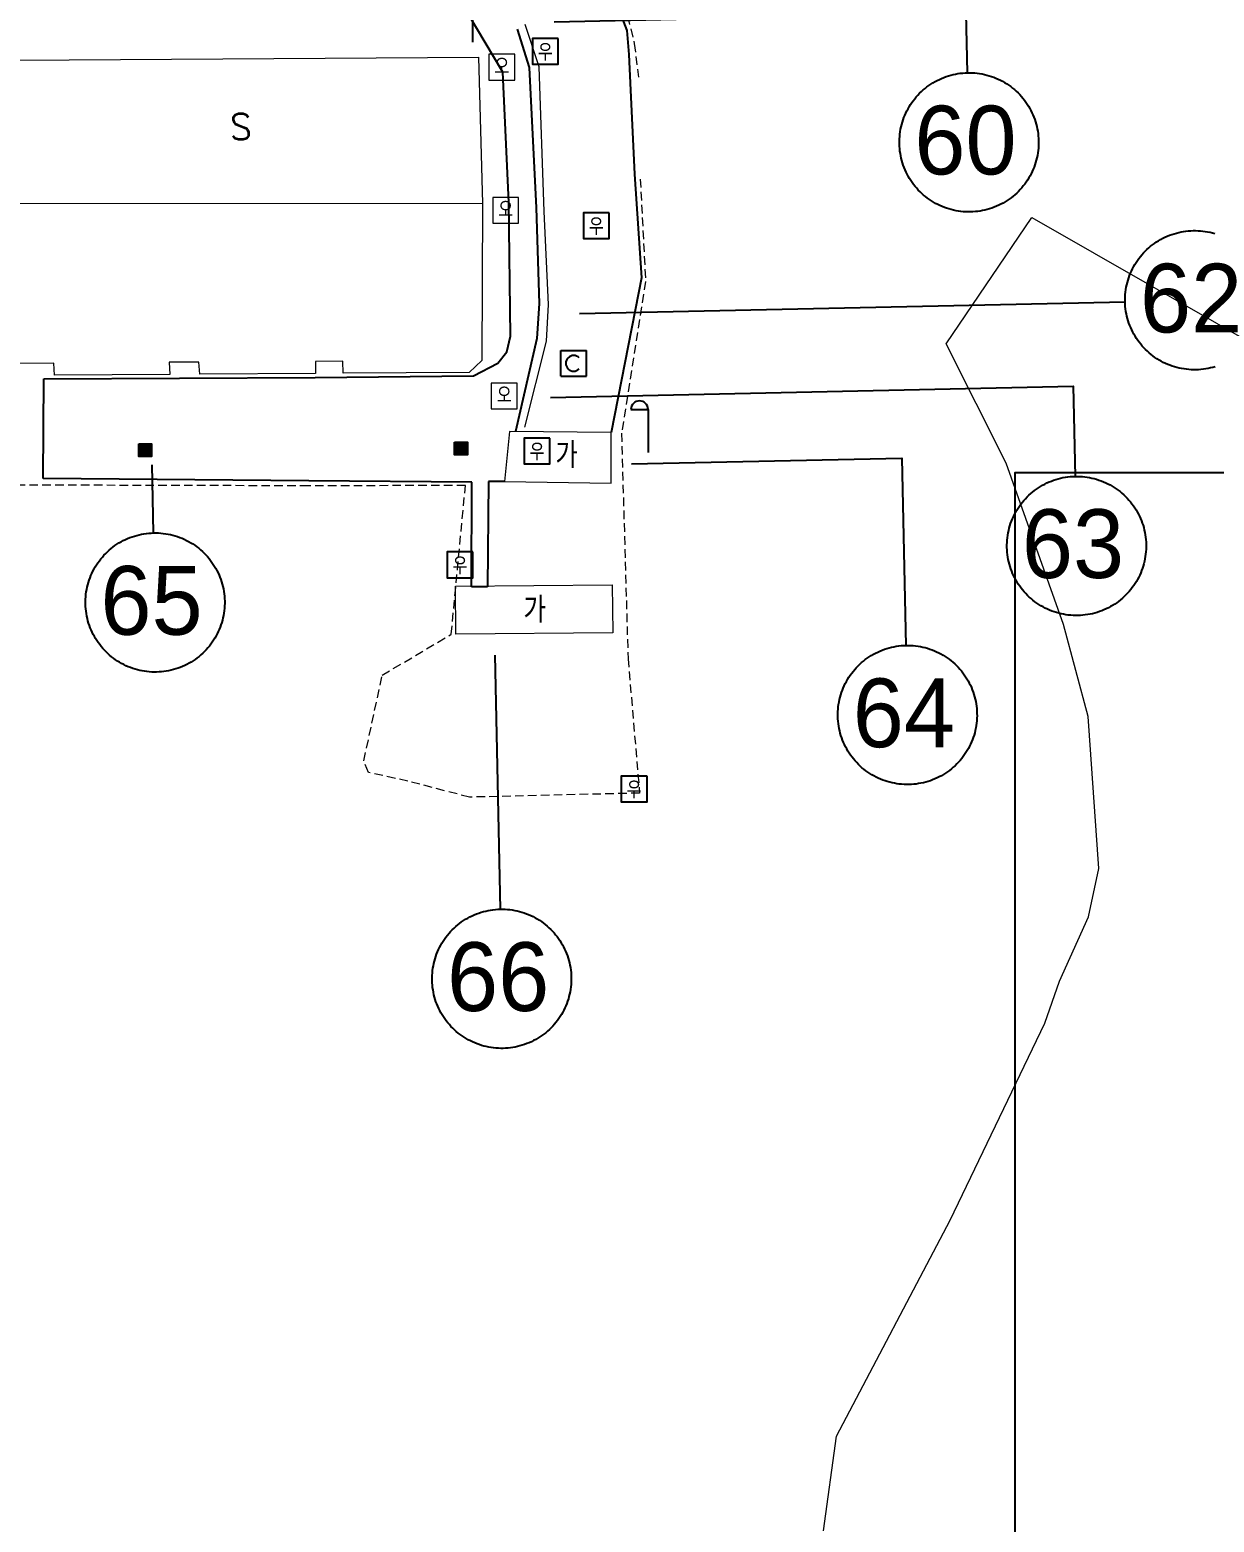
# Model space of a CAD drawing. Extents: x 296690 to 298491, y 586647 to 587790.
# Drawn here: x 296948.9 to 297017.8, y 587538.9 to 587625.7 of the extents above; entities that cross this region are included whole.
import ezdxf
from ezdxf.enums import TextEntityAlignment as Align

# ---------------------------------------------------------------- set-up
doc = ezdxf.new("R2010")
doc.units = 0
doc.header["$MEASUREMENT"] = 0
doc.linetypes.add('DASHED', pattern=[0.75, 0.5, -0.25])
for name, color, linetype in [('_0넘버링', 7, 'Continuous'), ('가로등', 7, 'Continuous'), ('도로_보도블럭', 202, 'Continuous'), ('도로_아스콘', 1, 'Continuous'), ('우수맨홀', 5, 'Continuous'), ('집수맨홀', 144, 'Continuous'), ('통신맨홀', 3, 'Continuous'), ('현황 텍스트', 7, 'Continuous')]:
    doc.layers.add(name, color=color, linetype=linetype)
for name, color, linetype, lineweight in [('건물', 7, 'Continuous', 20), ('밭', 3, 'Continuous', 18), ('스틸그레이팅', 140, 'Continuous', 18), ('오수맨홀', 1, 'Continuous', 18), ('휀스', 3, 'FENCELINE1', 18)]:
    doc.layers.add(name, color=color, linetype=linetype, lineweight=lineweight)
doc.styles.add('GHS', font='simplex.shx', dxfattribs={"bigfont": 'ngsw.shx'})
doc.styles.add('JKS_FONT', font='', dxfattribs={"height": 1.5})
doc.styles.get('JKS_FONT').set_extended_font_data('Expo M')
doc.linetypes.add('FENCELINE1', pattern='A,0.25,-0.1,[133,ltypeshp.shx,S=0.1,R=0,X=-0.1,Y=0],-0.1,1', length=1.45)

# ---------------------------------------------------------------- blocks, each defined once
blk = doc.blocks.new('우수맨홀')
at = {"layer": '우수맨홀', "linetype": 'Continuous'}
blk.add_lwpolyline([(0.75, 0.75), (-0.75, 0.75), (-0.75, -0.75), (0.75, -0.75), (0.75, 0.75)], dxfattribs=at)
at = {"layer": '우수맨홀', "linetype": 'Continuous', "style": 'GHS'}
blk.add_text('우', height=1, dxfattribs=at).set_placement((0.001, -0.024, -2.002), align=Align.MIDDLE)
blk = doc.blocks.new('통신맨홀')
at = {"layer": '통신맨홀', "linetype": 'Continuous'}
for points in [[(-0.75, 0.75), (0.75, 0.75)], [(-0.75, -0.75), (-0.75, 0.75)], [(0.75, -0.75), (0.75, 0.75)], [(-0.75, -0.75), (0.75, -0.75)]]:
    blk.add_lwpolyline(points, dxfattribs=at)
blk.add_arc((0, 0), 0.458, 45, 314, dxfattribs=at)
blk = doc.blocks.new('오수맨홀')
at = {"layer": '오수맨홀', "linetype": 'Continuous'}
blk.add_lwpolyline([(0.75, 0.75), (-0.75, 0.75), (-0.75, -0.75), (0.75, -0.75), (0.75, 0.75)], dxfattribs=at)
at = {"layer": '오수맨홀', "color": 1, "style": 'GHS'}
blk.add_text('오', height=1, dxfattribs=at).set_placement((0.001, 0.051, -2.002), align=Align.MIDDLE)
blk = doc.blocks.new('집수맨홀')
at = {"layer": '집수맨홀'}
blk.add_lwpolyline([(-0.368, 0.371), (0.382, 0.371), (0.382, -0.379), (-0.368, -0.379)], close=True, dxfattribs=at)
at = {"layer": '집수맨홀', "color": 251}
for points in [[(-0.368, 0.296), (0.382, 0.296)], [(-0.368, 0.221), (0.382, 0.221)], [(-0.368, 0.146), (0.382, 0.146)], [(-0.368, 0.071), (0.382, 0.071)], [(-0.368, -0.004), (0.382, -0.004)], [(-0.368, -0.079), (0.382, -0.079)], [(-0.368, -0.154), (0.382, -0.154)], [(-0.368, -0.229), (0.382, -0.229)], [(-0.368, -0.304), (0.382, -0.304)]]:
    blk.add_lwpolyline(points, dxfattribs=at)
blk = doc.blocks.new('가로등')
at = {"layer": '가로등'}
for points in [[(-1, 2.5), (0, 2.5)], [(0, 2.5), (0, 0)]]:
    blk.add_lwpolyline(points, dxfattribs=at)
blk.add_arc((-0.5, 2.5), 0.5, 0, 180, dxfattribs=at)

msp = doc.modelspace()

# ---------------------------------------------------------------- linework, layer by layer
msp.add_lwpolyline([(297006.225, 587324.974), (297006.225, 587599.974), (297456.225, 587599.974), (297456.225, 587324.974), (297006.225, 587324.974)])
at = {"layer": '_0넘버링', "linetype": 'Continuous'}
for p, q in [((296980.864, 587609.227), (297012.614, 587609.908)), ((296956.076, 587596.452), (296955.992, 587600.411)), ((296975.932, 587589.342), (296976.249, 587574.557))]:
    msp.add_line(p, q, dxfattribs=at)
for points in [[(297003.447, 587623.231), (297003.373, 587626.689), (296979.394, 587626.175)], [(296999.484, 587619.095), (296999.484, 587619.236), (296999.488, 587619.377), (296999.498, 587619.518), (296999.512, 587619.659), (296999.531, 587619.799), (296999.555, 587619.939), (296999.584, 587620.077), (296999.617, 587620.214), (296999.656, 587620.35), (296999.699, 587620.485), (296999.747, 587620.618), (296999.799, 587620.749), (296999.856, 587620.879), (296999.918, 587621.006), (296999.984, 587621.131), (297000.054, 587621.254), (297000.128, 587621.374), (297000.207, 587621.491), (297000.289, 587621.606), (297000.376, 587621.718), (297000.466, 587621.826), (297000.561, 587621.932), (297000.658, 587622.034), (297000.76, 587622.133), (297000.864, 587622.228), (297000.972, 587622.319), (297001.083, 587622.406), (297001.197, 587622.49), (297001.314, 587622.569), (297001.434, 587622.645), (297001.556, 587622.716), (297001.681, 587622.783), (297001.807, 587622.845), (297001.936, 587622.903), (297002.067, 587622.957), (297002.2, 587623.006), (297002.334, 587623.05), (297002.47, 587623.089), (297002.607, 587623.124), (297002.745, 587623.154), (297002.884, 587623.179), (297003.024, 587623.2), (297003.165, 587623.215), (297003.306, 587623.225), (297003.447, 587623.231), (297003.588, 587623.231), (297003.73, 587623.227), (297003.871, 587623.218), (297004.011, 587623.203), (297004.151, 587623.184), (297004.291, 587623.16), (297004.429, 587623.131), (297004.566, 587623.098), (297004.702, 587623.059), (297004.837, 587623.016), (297004.97, 587622.968), (297005.101, 587622.916), (297005.231, 587622.859), (297005.358, 587622.798), (297005.483, 587622.732), (297005.606, 587622.661), (297005.726, 587622.587), (297005.844, 587622.508), (297005.958, 587622.426), (297006.07, 587622.339), (297006.179, 587622.249), (297006.284, 587622.155), (297006.386, 587622.057), (297006.485, 587621.956), (297006.58, 587621.851), (297006.671, 587621.743), (297006.759, 587621.632), (297006.842, 587621.518), (297006.922, 587621.401), (297006.997, 587621.281), (297007.068, 587621.159), (297007.135, 587621.035), (297007.198, 587620.908), (297007.256, 587620.779), (297007.309, 587620.648), (297007.358, 587620.515), (297007.402, 587620.381), (297007.442, 587620.245), (297007.476, 587620.108), (297007.506, 587619.97), (297007.531, 587619.831), (297007.552, 587619.691), (297007.567, 587619.551), (297007.577, 587619.41), (297007.583, 587619.268), (297007.584, 587619.127), (297007.579, 587618.986), (297007.57, 587618.845), (297007.556, 587618.704), (297007.537, 587618.564), (297007.513, 587618.425), (297007.484, 587618.286), (297007.45, 587618.149), (297007.412, 587618.013), (297007.368, 587617.878), (297007.321, 587617.745), (297007.268, 587617.614), (297007.211, 587617.485), (297007.15, 587617.357), (297007.084, 587617.232), (297007.014, 587617.109), (297006.939, 587616.989), (297006.861, 587616.872), (297006.778, 587616.757), (297006.691, 587616.645), (297006.601, 587616.537), (297006.507, 587616.431), (297006.409, 587616.329), (297006.308, 587616.23), (297006.203, 587616.135), (297006.095, 587616.044), (297005.984, 587615.957), (297005.87, 587615.873), (297005.753, 587615.794), (297005.634, 587615.718), (297005.511, 587615.647), (297005.387, 587615.58), (297005.26, 587615.518), (297005.131, 587615.46), (297005, 587615.406), (297004.868, 587615.357), (297004.733, 587615.313), (297004.598, 587615.274), (297004.461, 587615.239), (297004.322, 587615.209), (297004.183, 587615.184), (297004.043, 587615.164), (297003.903, 587615.148), (297003.762, 587615.138), (297003.621, 587615.132), (297003.479, 587615.132), (297003.338, 587615.136), (297003.197, 587615.145), (297003.056, 587615.16), (297002.916, 587615.179), (297002.777, 587615.203), (297002.638, 587615.232), (297002.501, 587615.265), (297002.365, 587615.304), (297002.23, 587615.347), (297002.097, 587615.395), (297001.966, 587615.447), (297001.837, 587615.504), (297001.709, 587615.566), (297001.584, 587615.631), (297001.462, 587615.702), (297001.341, 587615.776), (297001.224, 587615.855), (297001.109, 587615.937), (297000.997, 587616.024), (297000.889, 587616.114), (297000.783, 587616.208), (297000.681, 587616.306), (297000.583, 587616.408), (297000.488, 587616.512), (297000.396, 587616.62), (297000.309, 587616.731), (297000.225, 587616.845), (297000.146, 587616.962), (297000.07, 587617.082), (296999.999, 587617.204), (296999.932, 587617.328), (296999.87, 587617.455), (296999.812, 587617.584), (296999.758, 587617.715), (296999.709, 587617.848), (296999.665, 587617.982), (296999.626, 587618.118), (296999.591, 587618.255), (296999.561, 587618.393), (296999.536, 587618.532), (296999.516, 587618.672), (296999.5, 587618.812), (296999.49, 587618.953), (296999.484, 587619.095)], [(297012.614, 587609.908), (297012.614, 587610.049), (297012.618, 587610.191), (297012.628, 587610.332), (297012.642, 587610.472), (297012.661, 587610.612), (297012.685, 587610.752), (297012.714, 587610.89), (297012.747, 587611.027), (297012.786, 587611.163), (297012.829, 587611.298), (297012.877, 587611.431), (297012.929, 587611.562), (297012.986, 587611.692), (297013.048, 587611.819), (297013.114, 587611.944), (297013.184, 587612.067), (297013.258, 587612.187), (297013.337, 587612.305), (297013.419, 587612.419), (297013.506, 587612.531), (297013.596, 587612.64), (297013.691, 587612.745), (297013.788, 587612.847), (297013.89, 587612.946), (297013.994, 587613.041), (297014.102, 587613.132), (297014.213, 587613.22), (297014.327, 587613.303), (297014.444, 587613.383), (297014.564, 587613.458), (297014.686, 587613.529), (297014.811, 587613.596), (297014.937, 587613.659), (297015.066, 587613.717), (297015.197, 587613.77), (297015.33, 587613.819), (297015.464, 587613.863), (297015.6, 587613.903), (297015.737, 587613.937), (297015.875, 587613.967), (297016.014, 587613.992), (297016.154, 587614.013), (297016.295, 587614.028), (297016.436, 587614.038), (297016.577, 587614.044), (297016.718, 587614.044), (297016.86, 587614.04), (297017.001, 587614.031), (297017.141, 587614.017), (297017.281, 587613.997), (297017.421, 587613.973), (297017.559, 587613.945), (297017.696, 587613.911), (297017.832, 587613.873)], [(297017.863, 587606.126), (297017.727, 587606.087), (297017.59, 587606.052), (297017.452, 587606.022), (297017.313, 587605.997), (297017.173, 587605.977), (297017.033, 587605.961), (297016.892, 587605.951), (297016.75, 587605.945), (297016.609, 587605.945), (297016.468, 587605.949), (297016.327, 587605.959), (297016.186, 587605.973), (297016.046, 587605.992), (297015.907, 587606.016), (297015.768, 587606.045), (297015.631, 587606.078), (297015.495, 587606.117), (297015.36, 587606.16), (297015.227, 587606.208), (297015.096, 587606.26), (297014.967, 587606.317), (297014.839, 587606.379), (297014.714, 587606.445), (297014.592, 587606.515), (297014.471, 587606.589), (297014.354, 587606.668), (297014.239, 587606.75), (297014.127, 587606.837), (297014.019, 587606.927), (297013.913, 587607.022), (297013.811, 587607.119), (297013.713, 587607.221), (297013.618, 587607.325), (297013.526, 587607.433), (297013.439, 587607.544), (297013.355, 587607.658), (297013.276, 587607.775), (297013.2, 587607.895), (297013.129, 587608.017), (297013.062, 587608.142), (297013, 587608.268), (297012.942, 587608.397), (297012.888, 587608.528), (297012.839, 587608.661), (297012.795, 587608.795), (297012.756, 587608.931), (297012.721, 587609.068), (297012.691, 587609.206), (297012.666, 587609.345), (297012.646, 587609.485), (297012.63, 587609.626), (297012.62, 587609.767), (297012.614, 587609.908)], [(296979.169, 587604.34), (297009.592, 587604.993), (297009.704, 587599.744)], [(296983.896, 587600.469), (296999.628, 587600.806), (296999.861, 587589.908)], [(297005.742, 587595.608), (297005.741, 587595.75), (297005.746, 587595.891), (297005.755, 587596.032), (297005.769, 587596.173), (297005.788, 587596.313), (297005.812, 587596.452), (297005.841, 587596.59), (297005.875, 587596.728), (297005.913, 587596.864), (297005.956, 587596.998), (297006.004, 587597.131), (297006.057, 587597.263), (297006.114, 587597.392), (297006.175, 587597.519), (297006.241, 587597.644), (297006.311, 587597.767), (297006.386, 587597.887), (297006.464, 587598.005), (297006.547, 587598.12), (297006.633, 587598.231), (297006.724, 587598.34), (297006.818, 587598.445), (297006.916, 587598.547), (297007.017, 587598.646), (297007.122, 587598.741), (297007.23, 587598.832), (297007.341, 587598.92), (297007.455, 587599.003), (297007.572, 587599.083), (297007.691, 587599.158), (297007.813, 587599.23), (297007.938, 587599.296), (297008.065, 587599.359), (297008.194, 587599.417), (297008.325, 587599.47), (297008.457, 587599.519), (297008.591, 587599.563), (297008.727, 587599.603), (297008.864, 587599.638), (297009.002, 587599.668), (297009.142, 587599.693), (297009.281, 587599.713), (297009.422, 587599.728), (297009.563, 587599.739), (297009.704, 587599.744), (297009.846, 587599.745), (297009.987, 587599.74), (297010.128, 587599.731), (297010.269, 587599.717), (297010.409, 587599.698), (297010.548, 587599.674), (297010.686, 587599.645), (297010.824, 587599.611), (297010.96, 587599.573), (297011.094, 587599.53), (297011.227, 587599.482), (297011.359, 587599.429), (297011.488, 587599.372), (297011.615, 587599.311), (297011.74, 587599.245), (297011.863, 587599.175), (297011.983, 587599.101), (297012.101, 587599.022), (297012.216, 587598.939), (297012.327, 587598.853), (297012.436, 587598.762), (297012.541, 587598.668), (297012.643, 587598.57), (297012.742, 587598.469), (297012.837, 587598.364), (297012.928, 587598.256), (297013.016, 587598.145), (297013.099, 587598.031), (297013.179, 587597.914), (297013.254, 587597.795), (297013.326, 587597.673), (297013.392, 587597.548), (297013.455, 587597.421), (297013.513, 587597.292), (297013.566, 587597.162), (297013.615, 587597.029), (297013.659, 587596.895), (297013.699, 587596.759), (297013.734, 587596.622), (297013.764, 587596.484), (297013.789, 587596.345), (297013.809, 587596.205), (297013.824, 587596.064), (297013.835, 587595.923), (297013.84, 587595.782), (297013.841, 587595.64), (297013.836, 587595.499), (297013.827, 587595.358), (297013.813, 587595.217), (297013.794, 587595.077), (297013.77, 587594.938), (297013.741, 587594.8), (297013.707, 587594.662), (297013.669, 587594.526), (297013.626, 587594.392), (297013.578, 587594.259), (297013.525, 587594.127), (297013.468, 587593.998), (297013.407, 587593.871), (297013.341, 587593.746), (297013.271, 587593.623), (297013.197, 587593.503), (297013.118, 587593.385), (297013.035, 587593.27), (297012.949, 587593.159), (297012.858, 587593.05), (297012.764, 587592.945), (297012.666, 587592.843), (297012.565, 587592.744), (297012.46, 587592.649), (297012.352, 587592.558), (297012.241, 587592.47), (297012.127, 587592.387), (297012.01, 587592.307), (297011.891, 587592.232), (297011.769, 587592.161), (297011.644, 587592.094), (297011.517, 587592.031), (297011.388, 587591.973), (297011.258, 587591.92), (297011.125, 587591.871), (297010.991, 587591.827), (297010.855, 587591.787), (297010.718, 587591.752), (297010.58, 587591.722), (297010.441, 587591.697), (297010.301, 587591.677), (297010.16, 587591.662), (297010.019, 587591.651), (297009.878, 587591.646), (297009.736, 587591.645), (297009.595, 587591.65), (297009.454, 587591.659), (297009.313, 587591.673), (297009.173, 587591.692), (297009.034, 587591.716), (297008.896, 587591.745), (297008.758, 587591.779), (297008.622, 587591.817), (297008.488, 587591.86), (297008.355, 587591.908), (297008.223, 587591.961), (297008.094, 587592.018), (297007.967, 587592.079), (297007.842, 587592.145), (297007.719, 587592.215), (297007.599, 587592.29), (297007.481, 587592.368), (297007.366, 587592.451), (297007.255, 587592.537), (297007.146, 587592.628), (297007.041, 587592.722), (297006.939, 587592.82), (297006.84, 587592.921), (297006.745, 587593.026), (297006.654, 587593.134), (297006.566, 587593.245), (297006.483, 587593.359), (297006.403, 587593.476), (297006.328, 587593.595), (297006.257, 587593.717), (297006.19, 587593.842), (297006.127, 587593.969), (297006.069, 587594.098), (297006.016, 587594.229), (297005.967, 587594.361), (297005.923, 587594.495), (297005.883, 587594.631), (297005.848, 587594.768), (297005.818, 587594.906), (297005.793, 587595.046), (297005.773, 587595.185), (297005.758, 587595.326), (297005.747, 587595.467), (297005.742, 587595.608)], [(296952.114, 587592.316), (296952.113, 587592.458), (296952.118, 587592.599), (296952.127, 587592.74), (296952.141, 587592.881), (296952.161, 587593.021), (296952.184, 587593.16), (296952.213, 587593.298), (296952.247, 587593.436), (296952.285, 587593.572), (296952.329, 587593.706), (296952.376, 587593.839), (296952.429, 587593.971), (296952.486, 587594.1), (296952.547, 587594.227), (296952.613, 587594.353), (296952.683, 587594.475), (296952.758, 587594.595), (296952.836, 587594.713), (296952.919, 587594.828), (296953.006, 587594.939), (296953.096, 587595.048), (296953.19, 587595.153), (296953.288, 587595.256), (296953.389, 587595.354), (296953.494, 587595.449), (296953.602, 587595.54), (296953.713, 587595.628), (296953.827, 587595.712), (296953.944, 587595.791), (296954.063, 587595.866), (296954.186, 587595.938), (296954.31, 587596.004), (296954.437, 587596.067), (296954.566, 587596.125), (296954.697, 587596.178), (296954.829, 587596.227), (296954.964, 587596.272), (296955.099, 587596.311), (296955.236, 587596.346), (296955.375, 587596.376), (296955.514, 587596.401), (296955.654, 587596.421), (296955.794, 587596.436), (296955.935, 587596.447), (296956.076, 587596.452), (296956.218, 587596.453), (296956.359, 587596.449), (296956.5, 587596.439), (296956.641, 587596.425), (296956.781, 587596.406), (296956.92, 587596.382), (296957.059, 587596.353), (296957.196, 587596.319), (296957.332, 587596.281), (296957.467, 587596.238), (296957.6, 587596.19), (296957.731, 587596.138), (296957.86, 587596.081), (296957.988, 587596.019), (296958.113, 587595.953), (296958.235, 587595.883), (296958.356, 587595.809), (296958.473, 587595.73), (296958.588, 587595.647), (296958.7, 587595.561), (296958.808, 587595.47), (296958.914, 587595.376), (296959.016, 587595.278), (296959.114, 587595.177), (296959.209, 587595.072), (296959.301, 587594.964), (296959.388, 587594.853), (296959.472, 587594.739), (296959.551, 587594.622), (296959.627, 587594.503), (296959.698, 587594.381), (296959.765, 587594.256), (296959.827, 587594.129), (296959.885, 587594), (296959.939, 587593.87), (296959.988, 587593.737), (296960.032, 587593.603), (296960.071, 587593.467), (296960.106, 587593.33), (296960.136, 587593.192), (296960.161, 587593.053), (296960.181, 587592.913), (296960.197, 587592.772), (296960.207, 587592.631), (296960.213, 587592.49), (296960.213, 587592.349), (296960.209, 587592.207), (296960.199, 587592.066), (296960.185, 587591.926), (296960.166, 587591.785), (296960.142, 587591.646), (296960.113, 587591.508), (296960.08, 587591.37), (296960.041, 587591.234), (296959.998, 587591.1), (296959.95, 587590.967), (296959.898, 587590.835), (296959.841, 587590.706), (296959.779, 587590.579), (296959.713, 587590.454), (296959.643, 587590.331), (296959.569, 587590.211), (296959.49, 587590.093), (296959.408, 587589.979), (296959.321, 587589.867), (296959.231, 587589.758), (296959.136, 587589.653), (296959.039, 587589.551), (296958.937, 587589.452), (296958.833, 587589.357), (296958.725, 587589.266), (296958.614, 587589.178), (296958.5, 587589.095), (296958.383, 587589.015), (296958.263, 587588.94), (296958.141, 587588.869), (296958.016, 587588.802), (296957.89, 587588.739), (296957.761, 587588.681), (296957.63, 587588.628), (296957.497, 587588.579), (296957.363, 587588.535), (296957.227, 587588.495), (296957.09, 587588.46), (296956.952, 587588.43), (296956.813, 587588.405), (296956.673, 587588.385), (296956.532, 587588.37), (296956.391, 587588.359), (296956.25, 587588.354), (296956.109, 587588.353), (296955.967, 587588.358), (296955.826, 587588.367), (296955.686, 587588.381), (296955.546, 587588.4), (296955.406, 587588.424), (296955.268, 587588.453), (296955.131, 587588.487), (296954.995, 587588.525), (296954.86, 587588.568), (296954.727, 587588.616), (296954.596, 587588.669), (296954.466, 587588.726), (296954.339, 587588.787), (296954.214, 587588.853), (296954.091, 587588.923), (296953.971, 587588.998), (296953.853, 587589.076), (296953.739, 587589.159), (296953.627, 587589.245), (296953.518, 587589.336), (296953.413, 587589.43), (296953.311, 587589.528), (296953.212, 587589.629), (296953.117, 587589.734), (296953.026, 587589.842), (296952.938, 587589.953), (296952.855, 587590.067), (296952.775, 587590.184), (296952.7, 587590.303), (296952.629, 587590.425), (296952.562, 587590.55), (296952.499, 587590.677), (296952.441, 587590.806), (296952.388, 587590.937), (296952.339, 587591.069), (296952.295, 587591.204), (296952.255, 587591.339), (296952.221, 587591.476), (296952.191, 587591.614), (296952.166, 587591.754), (296952.145, 587591.894), (296952.13, 587592.034), (296952.12, 587592.175), (296952.114, 587592.316)], [(296995.899, 587585.772), (296995.898, 587585.913), (296995.903, 587586.054), (296995.912, 587586.195), (296995.926, 587586.336), (296995.945, 587586.476), (296995.969, 587586.615), (296995.998, 587586.754), (296996.032, 587586.891), (296996.07, 587587.027), (296996.113, 587587.162), (296996.161, 587587.295), (296996.214, 587587.426), (296996.271, 587587.555), (296996.332, 587587.683), (296996.398, 587587.808), (296996.468, 587587.931), (296996.543, 587588.051), (296996.621, 587588.168), (296996.704, 587588.283), (296996.791, 587588.395), (296996.881, 587588.503), (296996.975, 587588.609), (296997.073, 587588.711), (296997.174, 587588.809), (296997.279, 587588.905), (296997.387, 587588.996), (296997.498, 587589.083), (296997.612, 587589.167), (296997.729, 587589.246), (296997.848, 587589.322), (296997.971, 587589.393), (296998.095, 587589.46), (296998.222, 587589.522), (296998.351, 587589.58), (296998.482, 587589.634), (296998.614, 587589.683), (296998.749, 587589.727), (296998.884, 587589.766), (296999.021, 587589.801), (296999.16, 587589.831), (296999.299, 587589.856), (296999.439, 587589.876), (296999.579, 587589.892), (296999.72, 587589.902), (296999.861, 587589.908), (297000.003, 587589.908), (297000.144, 587589.904), (297000.285, 587589.895), (297000.426, 587589.88), (297000.566, 587589.861), (297000.705, 587589.837), (297000.844, 587589.808), (297000.981, 587589.775), (297001.117, 587589.736), (297001.252, 587589.693), (297001.385, 587589.645), (297001.516, 587589.593), (297001.645, 587589.536), (297001.773, 587589.474), (297001.898, 587589.409), (297002.02, 587589.338), (297002.141, 587589.264), (297002.258, 587589.185), (297002.373, 587589.103), (297002.485, 587589.016), (297002.593, 587588.926), (297002.699, 587588.831), (297002.801, 587588.734), (297002.899, 587588.632), (297002.994, 587588.528), (297003.086, 587588.42), (297003.173, 587588.309), (297003.257, 587588.195), (297003.336, 587588.078), (297003.412, 587587.958), (297003.483, 587587.836), (297003.55, 587587.712), (297003.612, 587587.585), (297003.67, 587587.456), (297003.724, 587587.325), (297003.772, 587587.192), (297003.817, 587587.058), (297003.856, 587586.922), (297003.891, 587586.785), (297003.921, 587586.647), (297003.946, 587586.508), (297003.966, 587586.368), (297003.982, 587586.227), (297003.992, 587586.086), (297003.997, 587585.945), (297003.998, 587585.804), (297003.994, 587585.663), (297003.984, 587585.521), (297003.97, 587585.381), (297003.951, 587585.241), (297003.927, 587585.101), (297003.898, 587584.963), (297003.865, 587584.826), (297003.826, 587584.69), (297003.783, 587584.555), (297003.735, 587584.422), (297003.683, 587584.291), (297003.626, 587584.161), (297003.564, 587584.034), (297003.498, 587583.909), (297003.428, 587583.786), (297003.354, 587583.666), (297003.275, 587583.549), (297003.192, 587583.434), (297003.106, 587583.322), (297003.015, 587583.213), (297002.921, 587583.108), (297002.823, 587583.006), (297002.722, 587582.907), (297002.618, 587582.812), (297002.51, 587582.721), (297002.399, 587582.634), (297002.284, 587582.55), (297002.168, 587582.47), (297002.048, 587582.395), (297001.926, 587582.324), (297001.801, 587582.257), (297001.674, 587582.195), (297001.546, 587582.137), (297001.415, 587582.083), (297001.282, 587582.034), (297001.148, 587581.99), (297001.012, 587581.95), (297000.875, 587581.916), (297000.737, 587581.886), (297000.598, 587581.861), (297000.458, 587581.84), (297000.317, 587581.825), (297000.176, 587581.815), (297000.035, 587581.809), (296999.894, 587581.809), (296999.752, 587581.813), (296999.611, 587581.822), (296999.471, 587581.837), (296999.331, 587581.856), (296999.191, 587581.88), (296999.053, 587581.908), (296998.916, 587581.942), (296998.779, 587581.981), (296998.645, 587582.024), (296998.512, 587582.072), (296998.381, 587582.124), (296998.251, 587582.181), (296998.124, 587582.242), (296997.999, 587582.308), (296997.876, 587582.378), (296997.756, 587582.453), (296997.638, 587582.531), (296997.524, 587582.614), (296997.412, 587582.701), (296997.303, 587582.791), (296997.198, 587582.885), (296997.096, 587582.983), (296996.997, 587583.084), (296996.902, 587583.189), (296996.811, 587583.297), (296996.723, 587583.408), (296996.64, 587583.522), (296996.56, 587583.639), (296996.485, 587583.759), (296996.414, 587583.881), (296996.347, 587584.005), (296996.284, 587584.132), (296996.226, 587584.261), (296996.173, 587584.392), (296996.124, 587584.525), (296996.08, 587584.659), (296996.04, 587584.795), (296996.006, 587584.932), (296995.976, 587585.07), (296995.95, 587585.209), (296995.93, 587585.349), (296995.915, 587585.489), (296995.904, 587585.63), (296995.899, 587585.772)], [(296972.287, 587570.421), (296972.286, 587570.562), (296972.291, 587570.703), (296972.3, 587570.844), (296972.314, 587570.985), (296972.333, 587571.125), (296972.357, 587571.264), (296972.386, 587571.403), (296972.42, 587571.54), (296972.458, 587571.676), (296972.501, 587571.811), (296972.549, 587571.944), (296972.602, 587572.075), (296972.658, 587572.204), (296972.72, 587572.332), (296972.786, 587572.457), (296972.856, 587572.58), (296972.93, 587572.7), (296973.009, 587572.817), (296973.092, 587572.932), (296973.178, 587573.044), (296973.269, 587573.152), (296973.363, 587573.258), (296973.461, 587573.36), (296973.562, 587573.458), (296973.667, 587573.553), (296973.775, 587573.645), (296973.886, 587573.732), (296974, 587573.816), (296974.117, 587573.895), (296974.236, 587573.971), (296974.358, 587574.042), (296974.483, 587574.109), (296974.61, 587574.171), (296974.739, 587574.229), (296974.869, 587574.283), (296975.002, 587574.332), (296975.136, 587574.376), (296975.272, 587574.415), (296975.409, 587574.45), (296975.547, 587574.48), (296975.686, 587574.505), (296975.826, 587574.525), (296975.967, 587574.541), (296976.108, 587574.551), (296976.249, 587574.557), (296976.391, 587574.557), (296976.532, 587574.553), (296976.673, 587574.543), (296976.814, 587574.529), (296976.954, 587574.51), (296977.093, 587574.486), (296977.231, 587574.457), (296977.369, 587574.424), (296977.505, 587574.385), (296977.639, 587574.342), (296977.772, 587574.294), (296977.904, 587574.242), (296978.033, 587574.185), (296978.16, 587574.123), (296978.285, 587574.058), (296978.408, 587573.987), (296978.528, 587573.913), (296978.646, 587573.834), (296978.761, 587573.752), (296978.872, 587573.665), (296978.981, 587573.575), (296979.086, 587573.48), (296979.188, 587573.383), (296979.287, 587573.281), (296979.382, 587573.177), (296979.473, 587573.069), (296979.561, 587572.958), (296979.644, 587572.844), (296979.724, 587572.727), (296979.799, 587572.607), (296979.87, 587572.485), (296979.937, 587572.36), (296980, 587572.234), (296980.058, 587572.105), (296980.111, 587571.974), (296980.16, 587571.841), (296980.204, 587571.707), (296980.244, 587571.571), (296980.279, 587571.434), (296980.309, 587571.296), (296980.334, 587571.157), (296980.354, 587571.017), (296980.369, 587570.876), (296980.38, 587570.735), (296980.385, 587570.594), (296980.386, 587570.453), (296980.381, 587570.312), (296980.372, 587570.17), (296980.358, 587570.03), (296980.339, 587569.89), (296980.315, 587569.75), (296980.286, 587569.612), (296980.252, 587569.475), (296980.214, 587569.339), (296980.171, 587569.204), (296980.123, 587569.071), (296980.07, 587568.94), (296980.013, 587568.81), (296979.952, 587568.683), (296979.886, 587568.558), (296979.816, 587568.435), (296979.741, 587568.315), (296979.663, 587568.198), (296979.58, 587568.083), (296979.494, 587567.971), (296979.403, 587567.862), (296979.309, 587567.757), (296979.211, 587567.655), (296979.11, 587567.556), (296979.005, 587567.461), (296978.897, 587567.37), (296978.786, 587567.283), (296978.672, 587567.199), (296978.555, 587567.119), (296978.436, 587567.044), (296978.314, 587566.973), (296978.189, 587566.906), (296978.062, 587566.844), (296977.933, 587566.786), (296977.802, 587566.732), (296977.67, 587566.683), (296977.536, 587566.639), (296977.4, 587566.599), (296977.263, 587566.565), (296977.125, 587566.535), (296976.985, 587566.51), (296976.846, 587566.489), (296976.705, 587566.474), (296976.564, 587566.464), (296976.423, 587566.458), (296976.281, 587566.458), (296976.14, 587566.462), (296975.999, 587566.471), (296975.858, 587566.485), (296975.718, 587566.505), (296975.579, 587566.529), (296975.441, 587566.557), (296975.303, 587566.591), (296975.167, 587566.63), (296975.033, 587566.673), (296974.9, 587566.72), (296974.768, 587566.773), (296974.639, 587566.83), (296974.512, 587566.891), (296974.387, 587566.957), (296974.264, 587567.027), (296974.144, 587567.102), (296974.026, 587567.18), (296973.911, 587567.263), (296973.8, 587567.35), (296973.691, 587567.44), (296973.586, 587567.534), (296973.484, 587567.632), (296973.385, 587567.733), (296973.29, 587567.838), (296973.199, 587567.946), (296973.111, 587568.057), (296973.028, 587568.171), (296972.948, 587568.288), (296972.873, 587568.408), (296972.801, 587568.53), (296972.735, 587568.654), (296972.672, 587568.781), (296972.614, 587568.91), (296972.561, 587569.041), (296972.512, 587569.174), (296972.468, 587569.308), (296972.428, 587569.444), (296972.393, 587569.581), (296972.363, 587569.719), (296972.338, 587569.858), (296972.318, 587569.998), (296972.303, 587570.138), (296972.292, 587570.279), (296972.287, 587570.421)]]:
    msp.add_lwpolyline(points, dxfattribs=at)
at = {"layer": '건물'}
for points in [[(296946.073, 587622.329), (296947.237, 587624.531), (296948.188, 587623.966), (296974.977, 587624.146), (296975.223, 587615.632)], [(296946.278, 587615.648), (296975.223, 587615.632), (296975.184, 587606.494), (296974.446, 587605.786), (296967.115, 587605.74), (296967.098, 587606.443), (296965.507, 587606.433), (296965.499, 587605.73), (296958.759, 587605.688), (296958.712, 587606.391), (296956.988, 587606.38), (296957.025, 587605.677), (296950.306, 587605.635), (296950.272, 587606.338), (296943.558, 587606.294)], [(296976.79, 587602.355), (296976.495, 587599.446), (296982.7, 587599.353), (296982.702, 587602.29), (296976.79, 587602.355)], [(296973.638, 587593.36), (296982.774, 587593.438), (296982.798, 587590.635), (296973.662, 587590.556), (296973.638, 587593.36)]]:
    msp.add_lwpolyline(points, dxfattribs=at)
at = {"layer": '도로_보도블럭'}
for p, q in [((296976.405, 587623.271), (296973.925, 587627.444)), ((296976.752, 587615.697), (296976.405, 587623.271)), ((296976.843, 587607.896), (296976.752, 587615.697)), ((296976.626, 587606.991), (296976.843, 587607.896)), ((296976.107, 587606.328), (296976.626, 587606.991)), ((296974.694, 587605.585), (296976.107, 587606.328)), ((296949.658, 587599.623), (296949.687, 587605.423)), ((296949.687, 587605.423), (296965.474, 587605.503)), ((296965.474, 587605.503), (296974.694, 587605.585)), ((296965.12, 587599.476), (296949.658, 587599.623)), ((296974.594, 587599.414), (296965.12, 587599.476)), ((296974.583, 587593.314), (296974.594, 587599.414)), ((296975.569, 587599.448), (296975.511, 587593.316)), ((296975.966, 587599.452), (296975.569, 587599.448)), ((296976.495, 587599.446), (296975.966, 587599.452)), ((296975.511, 587593.316), (296974.583, 587593.314))]:
    msp.add_line(p, q, dxfattribs=at)
at = {"layer": '도로_아스콘'}
for p, q in [((296983.086, 587627.056), (296983.611, 587625.694)), ((296977.23, 587625.766), (296977.935, 587623.529)), ((296983.611, 587625.694), (296983.737, 587624.291)), ((296983.737, 587624.291), (296983.826, 587622.217)), ((296977.935, 587623.529), (296978.339, 587615.368)), ((296983.826, 587622.217), (296984.056, 587617.329)), ((296984.056, 587617.329), (296984.463, 587611.298)), ((296978.339, 587615.368), (296978.524, 587609.812)), ((296984.463, 587611.298), (296984.291, 587610.414)), ((296984.291, 587610.414), (296982.702, 587602.29)), ((296978.524, 587609.812), (296978.38, 587607.759)), ((296978.38, 587607.759), (296977.141, 587602.351))]:
    msp.add_line(p, q, dxfattribs=at)
at = {"layer": '밭'}
msp.add_lwpolyline([(296995.056, 587538.375), (296995.816, 587543.894), (297002.439, 587556.457), (297007.944, 587567.924), (297008.8, 587570.365), (297010.493, 587574.116), (297011.088, 587576.921), (297010.467, 587585.77), (297009.025, 587591.117), (297005.693, 587600.513), (297002.194, 587607.463), (297007.195, 587614.816), (297021.569, 587606.59), (297023.247, 587605.331), (297052.194, 587569.314), (297079.186, 587552.508), (297082.055, 587550.204), (297082.372, 587548.95), (297081.271, 587547.515), (297078.661, 587545.768), (297063.154, 587539.997), (297059.806, 587537.897)], dxfattribs=at)
at = {"layer": '스틸그레이팅'}
for p, q in [((296978.518, 587623.582), (296977.705, 587626.042)), ((296978.804, 587615.153), (296978.518, 587623.582)), ((296979.054, 587609.74), (296978.804, 587615.153)), ((296978.943, 587607.613), (296979.054, 587609.74)), ((296977.683, 587602.611), (296978.943, 587607.613))]:
    msp.add_line(p, q, dxfattribs=at)
at = {"layer": '휀스', "linetype": 'DASHED'}
for p, q in [((296983.484, 587627.247), (296984.054, 587624.926)), ((296984.054, 587624.926), (296984.298, 587622.97))]:
    msp.add_line(p, q, dxfattribs=at)
msp.add_lwpolyline([(296984.398, 587617.047), (296984.711, 587611.085), (296983.308, 587602.258), (296983.687, 587589.132), (296984.362, 587581.313), (296974.466, 587581.075), (296970.879, 587582.006), (296968.58, 587582.513), (296968.312, 587583.188), (296969.381, 587588.171), (296973.398, 587590.554), (296974.224, 587599.215), (296965.097, 587599.191), (296945.861, 587599.243)], dxfattribs=at)

# ---------------------------------------------------------------- block references
at = {"layer": '가로등'}
for p in [(296974.632, 587625.004), (296984.854, 587601.137)]:
    msp.add_blockref('가로등', p, dxfattribs=at)
at = {"layer": '오수맨홀'}
for p in [(296976.344, 587623.553), (296976.565, 587615.226), (296976.482, 587604.422)]:
    msp.add_blockref('오수맨홀', p, dxfattribs=at)
at = {"layer": '우수맨홀'}
for p in [(296978.875, 587624.471), (296981.838, 587614.327), (296978.395, 587601.214), (296973.912, 587594.593), (296984.043, 587581.554)]:
    msp.add_blockref('우수맨홀', p, dxfattribs=at)
at = {"layer": '집수맨홀'}
for p in [(296955.58, 587601.27), (296973.957, 587601.369)]:
    msp.add_blockref('집수맨홀', p, dxfattribs=at)
at = {"layer": '통신맨홀'}
msp.add_blockref('통신맨홀', (296980.525, 587606.322), dxfattribs=at)

# ---------------------------------------------------------------- texts
at = {"layer": '_0넘버링', "style": 'JKS_FONT'}
for s, p in [('60', (297003.327, 587619.315)), ('62', (297016.457, 587610.118)), ('63', (297009.585, 587595.829)), ('65', (296955.957, 587592.527)), ('64', (296999.742, 587585.982)), ('66', (296976.13, 587570.631))]:
    msp.add_text(s, height=4, dxfattribs=at).set_placement(p, align=Align.MIDDLE_CENTER)
at = {"layer": '현황 텍스트', "char_height": 1.5, "attachment_point": 7, "style": 'GHS'}
for s, insert in [('S', (296960.512, 587619.339)), ('가', (296979.461, 587600.229)), ('가', (296977.601, 587591.22))]:
    msp.add_mtext(s, dxfattribs=dict(at, insert=insert))

doc.saveas('drawing.dxf')
